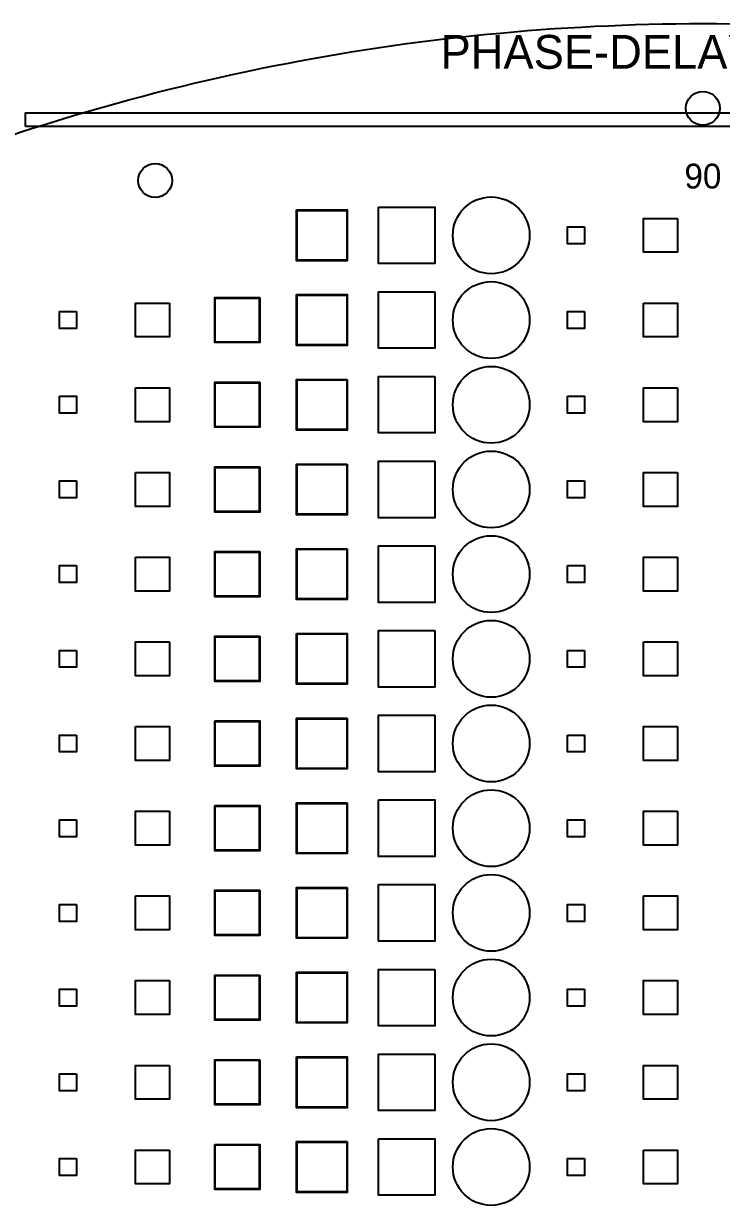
# Model space of a CAD drawing. Header units: millimetres. Extents: x -195 to 195, y -219 to 195.
# Drawn here: x -60.2 to 1.6, y 90.3 to 195 of the extents above; entities that cross this region are included whole.
import ezdxf
from ezdxf.enums import TextEntityAlignment as Align

# ---------------------------------------------------------------- set-up
doc = ezdxf.new("R2010")
doc.units = ezdxf.units.MM
for name, color, linetype in [('DRILL', 6, 'Continuous'), ('M1', 1, 'Continuous'), ('M2', 30, 'Continuous'), ('M3', 5, 'Continuous'), ('M4', 3, 'Continuous'), ('NPTH', 9, 'Continuous'), ('OUTLINE', 7, 'Continuous'), ('SILK_TOP', 7, 'Continuous')]:
    doc.layers.add(name, color=color, linetype=linetype)

msp = doc.modelspace()

# ---------------------------------------------------------------- linework, layer by layer
at = {"layer": 'DRILL'}
for centre in [(-18.75, 176.25), (-18.75, 168.75), (-18.75, 161.25), (-18.75, 153.75), (-18.75, 146.25), (-18.75, 138.75), (-18.75, 131.25), (-18.75, 123.75), (-18.75, 116.25), (-18.75, 108.75), (-18.75, 101.25), (-18.75, 93.75)]:
    msp.add_circle(centre, 3.4, dxfattribs=at)
at = {"layer": 'M1'}
for points in [[(-35.95, 178.45), (-31.55, 178.45), (-31.55, 174.05), (-35.95, 174.05)], [(-28.75, 178.75), (-23.75, 178.75), (-23.75, 173.75), (-28.75, 173.75)], [(-10.5, 177), (-10.5, 175.5), (-12, 175.5), (-12, 177)], [(-2.25, 177.75), (-2.25, 174.75), (-5.25, 174.75), (-5.25, 177.75)], [(-39.3, 170.7), (-39.3, 166.8), (-43.2, 166.8), (-43.2, 170.7)], [(-35.95, 170.95), (-31.55, 170.95), (-31.55, 166.55), (-35.95, 166.55)], [(-23.75, 171.25), (-23.75, 166.25), (-28.75, 166.25), (-28.75, 171.25)], [(-47.25, 170.25), (-47.25, 167.25), (-50.25, 167.25), (-50.25, 170.25)], [(-5.25, 170.25), (-2.25, 170.25), (-2.25, 167.25), (-5.25, 167.25)], [(-55.5, 169.5), (-55.5, 168), (-57, 168), (-57, 169.5)], [(-10.5, 169.5), (-10.5, 168), (-12, 168), (-12, 169.5)], [(-31.55, 163.45), (-31.55, 159.05), (-35.95, 159.05), (-35.95, 163.45)], [(-23.75, 163.75), (-23.75, 158.75), (-28.75, 158.75), (-28.75, 163.75)], [(-50.25, 162.75), (-47.25, 162.75), (-47.25, 159.75), (-50.25, 159.75)], [(-39.3, 163.2), (-39.3, 159.3), (-43.2, 159.3), (-43.2, 163.2)], [(-2.25, 162.75), (-2.25, 159.75), (-5.25, 159.75), (-5.25, 162.75)], [(-57, 162), (-55.5, 162), (-55.5, 160.5), (-57, 160.5)], [(-12, 162), (-10.5, 162), (-10.5, 160.5), (-12, 160.5)], [(-31.55, 155.95), (-31.55, 151.55), (-35.95, 151.55), (-35.95, 155.95)], [(-23.75, 156.25), (-23.75, 151.25), (-28.75, 151.25), (-28.75, 156.25)], [(-50.25, 155.25), (-47.25, 155.25), (-47.25, 152.25), (-50.25, 152.25)], [(-39.3, 155.7), (-39.3, 151.8), (-43.2, 151.8), (-43.2, 155.7)], [(-2.25, 155.25), (-2.25, 152.25), (-5.25, 152.25), (-5.25, 155.25)], [(-55.5, 154.5), (-55.5, 153), (-57, 153), (-57, 154.5)], [(-10.5, 154.5), (-10.5, 153), (-12, 153), (-12, 154.5)], [(-23.75, 148.75), (-23.75, 143.75), (-28.75, 143.75), (-28.75, 148.75)], [(-50.25, 147.75), (-47.25, 147.75), (-47.25, 144.75), (-50.25, 144.75)], [(-39.3, 148.2), (-39.3, 144.3), (-43.2, 144.3), (-43.2, 148.2)], [(-31.55, 148.45), (-31.55, 144.05), (-35.95, 144.05), (-35.95, 148.45)], [(-2.25, 147.75), (-2.25, 144.75), (-5.25, 144.75), (-5.25, 147.75)], [(-55.5, 147), (-55.5, 145.5), (-57, 145.5), (-57, 147)], [(-12, 147), (-10.5, 147), (-10.5, 145.5), (-12, 145.5)], [(-47.25, 140.25), (-47.25, 137.25), (-50.25, 137.25), (-50.25, 140.25)], [(-39.3, 140.7), (-39.3, 136.8), (-43.2, 136.8), (-43.2, 140.7)], [(-35.95, 140.95), (-31.55, 140.95), (-31.55, 136.55), (-35.95, 136.55)], [(-23.75, 141.25), (-23.75, 136.25), (-28.75, 136.25), (-28.75, 141.25)], [(-5.25, 140.25), (-2.25, 140.25), (-2.25, 137.25), (-5.25, 137.25)], [(-55.5, 139.5), (-55.5, 138), (-57, 138), (-57, 139.5)], [(-10.5, 139.5), (-10.5, 138), (-12, 138), (-12, 139.5)], [(-43.2, 133.2), (-39.3, 133.2), (-39.3, 129.3), (-43.2, 129.3)], [(-31.55, 133.45), (-31.55, 129.05), (-35.95, 129.05), (-35.95, 133.45)], [(-23.75, 133.75), (-23.75, 128.75), (-28.75, 128.75), (-28.75, 133.75)], [(-55.5, 132), (-55.5, 130.5), (-57, 130.5), (-57, 132)], [(-50.25, 132.75), (-47.25, 132.75), (-47.25, 129.75), (-50.25, 129.75)], [(-12, 132), (-10.5, 132), (-10.5, 130.5), (-12, 130.5)], [(-2.25, 132.75), (-2.25, 129.75), (-5.25, 129.75), (-5.25, 132.75)], [(-43.2, 125.7), (-39.3, 125.7), (-39.3, 121.8), (-43.2, 121.8)], [(-31.55, 125.95), (-31.55, 121.55), (-35.95, 121.55), (-35.95, 125.95)], [(-28.75, 126.25), (-23.75, 126.25), (-23.75, 121.25), (-28.75, 121.25)], [(-47.25, 125.25), (-47.25, 122.25), (-50.25, 122.25), (-50.25, 125.25)], [(-2.25, 125.25), (-2.25, 122.25), (-5.25, 122.25), (-5.25, 125.25)], [(-55.5, 124.5), (-55.5, 123), (-57, 123), (-57, 124.5)], [(-10.5, 124.5), (-10.5, 123), (-12, 123), (-12, 124.5)], [(-31.55, 118.45), (-31.55, 114.05), (-35.95, 114.05), (-35.95, 118.45)], [(-28.75, 118.75), (-23.75, 118.75), (-23.75, 113.75), (-28.75, 113.75)], [(-50.25, 117.75), (-47.25, 117.75), (-47.25, 114.75), (-50.25, 114.75)], [(-39.3, 118.2), (-39.3, 114.3), (-43.2, 114.3), (-43.2, 118.2)], [(-5.25, 117.75), (-2.25, 117.75), (-2.25, 114.75), (-5.25, 114.75)], [(-55.5, 117), (-55.5, 115.5), (-57, 115.5), (-57, 117)], [(-10.5, 117), (-10.5, 115.5), (-12, 115.5), (-12, 117)], [(-35.95, 110.95), (-31.55, 110.95), (-31.55, 106.55), (-35.95, 106.55)], [(-23.75, 111.25), (-23.75, 106.25), (-28.75, 106.25), (-28.75, 111.25)], [(-47.25, 110.25), (-47.25, 107.25), (-50.25, 107.25), (-50.25, 110.25)], [(-39.3, 110.7), (-39.3, 106.8), (-43.2, 106.8), (-43.2, 110.7)], [(-2.25, 110.25), (-2.25, 107.25), (-5.25, 107.25), (-5.25, 110.25)], [(-55.5, 109.5), (-55.5, 108), (-57, 108), (-57, 109.5)], [(-10.5, 109.5), (-10.5, 108), (-12, 108), (-12, 109.5)], [(-23.75, 103.75), (-23.75, 98.75), (-28.75, 98.75), (-28.75, 103.75)], [(-47.25, 102.75), (-47.25, 99.75), (-50.25, 99.75), (-50.25, 102.75)], [(-39.3, 103.2), (-39.3, 99.3), (-43.2, 99.3), (-43.2, 103.2)], [(-35.95, 103.45), (-31.55, 103.45), (-31.55, 99.05), (-35.95, 99.05)], [(-2.25, 102.75), (-2.25, 99.75), (-5.25, 99.75), (-5.25, 102.75)], [(-55.5, 102), (-55.5, 100.5), (-57, 100.5), (-57, 102)], [(-10.5, 102), (-10.5, 100.5), (-12, 100.5), (-12, 102)], [(-47.25, 95.25), (-47.25, 92.25), (-50.25, 92.25), (-50.25, 95.25)], [(-43.2, 95.7), (-39.3, 95.7), (-39.3, 91.8), (-43.2, 91.8)], [(-31.55, 95.95), (-31.55, 91.55), (-35.95, 91.55), (-35.95, 95.95)], [(-28.75, 96.25), (-23.75, 96.25), (-23.75, 91.25), (-28.75, 91.25)], [(-5.25, 95.25), (-2.25, 95.25), (-2.25, 92.25), (-5.25, 92.25)], [(-55.5, 94.5), (-55.5, 93), (-57, 93), (-57, 94.5)], [(-10.5, 94.5), (-10.5, 93), (-12, 93), (-12, 94.5)]]:
    msp.add_lwpolyline(points, close=True, dxfattribs=at)
at = {"layer": 'M2'}
for points in [[(-36, 178.5), (-31.5, 178.5), (-31.5, 174), (-36, 174)], [(-28.75, 178.75), (-23.75, 178.75), (-23.75, 173.75), (-28.75, 173.75)], [(-10.5, 177), (-10.5, 175.5), (-12, 175.5), (-12, 177)], [(-2.25, 177.75), (-2.25, 174.75), (-5.25, 174.75), (-5.25, 177.75)], [(-39.25, 170.75), (-39.25, 166.75), (-43.25, 166.75), (-43.25, 170.75)], [(-36, 171), (-31.5, 171), (-31.5, 166.5), (-36, 166.5)], [(-23.75, 171.25), (-23.75, 166.25), (-28.75, 166.25), (-28.75, 171.25)], [(-47.25, 170.25), (-47.25, 167.25), (-50.25, 167.25), (-50.25, 170.25)], [(-5.25, 170.25), (-2.25, 170.25), (-2.25, 167.25), (-5.25, 167.25)], [(-55.5, 169.5), (-55.5, 168), (-57, 168), (-57, 169.5)], [(-10.5, 169.5), (-10.5, 168), (-12, 168), (-12, 169.5)], [(-31.5, 163.5), (-31.5, 159), (-36, 159), (-36, 163.5)], [(-23.75, 163.75), (-23.75, 158.75), (-28.75, 158.75), (-28.75, 163.75)], [(-50.25, 162.75), (-47.25, 162.75), (-47.25, 159.75), (-50.25, 159.75)], [(-39.25, 163.25), (-39.25, 159.25), (-43.25, 159.25), (-43.25, 163.25)], [(-2.25, 162.75), (-2.25, 159.75), (-5.25, 159.75), (-5.25, 162.75)], [(-57, 162), (-55.5, 162), (-55.5, 160.5), (-57, 160.5)], [(-12, 162), (-10.5, 162), (-10.5, 160.5), (-12, 160.5)], [(-31.5, 156), (-31.5, 151.5), (-36, 151.5), (-36, 156)], [(-23.75, 156.25), (-23.75, 151.25), (-28.75, 151.25), (-28.75, 156.25)], [(-50.25, 155.25), (-47.25, 155.25), (-47.25, 152.25), (-50.25, 152.25)], [(-39.25, 155.75), (-39.25, 151.75), (-43.25, 151.75), (-43.25, 155.75)], [(-2.25, 155.25), (-2.25, 152.25), (-5.25, 152.25), (-5.25, 155.25)], [(-55.5, 154.5), (-55.5, 153), (-57, 153), (-57, 154.5)], [(-10.5, 154.5), (-10.5, 153), (-12, 153), (-12, 154.5)], [(-23.75, 148.75), (-23.75, 143.75), (-28.75, 143.75), (-28.75, 148.75)], [(-50.25, 147.75), (-47.25, 147.75), (-47.25, 144.75), (-50.25, 144.75)], [(-39.25, 148.25), (-39.25, 144.25), (-43.25, 144.25), (-43.25, 148.25)], [(-31.5, 148.5), (-31.5, 144), (-36, 144), (-36, 148.5)], [(-2.25, 147.75), (-2.25, 144.75), (-5.25, 144.75), (-5.25, 147.75)], [(-55.5, 147), (-55.5, 145.5), (-57, 145.5), (-57, 147)], [(-12, 147), (-10.5, 147), (-10.5, 145.5), (-12, 145.5)], [(-47.25, 140.25), (-47.25, 137.25), (-50.25, 137.25), (-50.25, 140.25)], [(-39.25, 140.75), (-39.25, 136.75), (-43.25, 136.75), (-43.25, 140.75)], [(-36, 141), (-31.5, 141), (-31.5, 136.5), (-36, 136.5)], [(-23.75, 141.25), (-23.75, 136.25), (-28.75, 136.25), (-28.75, 141.25)], [(-5.25, 140.25), (-2.25, 140.25), (-2.25, 137.25), (-5.25, 137.25)], [(-55.5, 139.5), (-55.5, 138), (-57, 138), (-57, 139.5)], [(-10.5, 139.5), (-10.5, 138), (-12, 138), (-12, 139.5)], [(-43.25, 133.25), (-39.25, 133.25), (-39.25, 129.25), (-43.25, 129.25)], [(-31.5, 133.5), (-31.5, 129), (-36, 129), (-36, 133.5)], [(-23.75, 133.75), (-23.75, 128.75), (-28.75, 128.75), (-28.75, 133.75)], [(-55.5, 132), (-55.5, 130.5), (-57, 130.5), (-57, 132)], [(-50.25, 132.75), (-47.25, 132.75), (-47.25, 129.75), (-50.25, 129.75)], [(-12, 132), (-10.5, 132), (-10.5, 130.5), (-12, 130.5)], [(-2.25, 132.75), (-2.25, 129.75), (-5.25, 129.75), (-5.25, 132.75)], [(-43.25, 125.75), (-39.25, 125.75), (-39.25, 121.75), (-43.25, 121.75)], [(-31.5, 126), (-31.5, 121.5), (-36, 121.5), (-36, 126)], [(-28.75, 126.25), (-23.75, 126.25), (-23.75, 121.25), (-28.75, 121.25)], [(-47.25, 125.25), (-47.25, 122.25), (-50.25, 122.25), (-50.25, 125.25)], [(-2.25, 125.25), (-2.25, 122.25), (-5.25, 122.25), (-5.25, 125.25)], [(-55.5, 124.5), (-55.5, 123), (-57, 123), (-57, 124.5)], [(-10.5, 124.5), (-10.5, 123), (-12, 123), (-12, 124.5)], [(-31.5, 118.5), (-31.5, 114), (-36, 114), (-36, 118.5)], [(-28.75, 118.75), (-23.75, 118.75), (-23.75, 113.75), (-28.75, 113.75)], [(-50.25, 117.75), (-47.25, 117.75), (-47.25, 114.75), (-50.25, 114.75)], [(-39.25, 118.25), (-39.25, 114.25), (-43.25, 114.25), (-43.25, 118.25)], [(-5.25, 117.75), (-2.25, 117.75), (-2.25, 114.75), (-5.25, 114.75)], [(-55.5, 117), (-55.5, 115.5), (-57, 115.5), (-57, 117)], [(-10.5, 117), (-10.5, 115.5), (-12, 115.5), (-12, 117)], [(-36, 111), (-31.5, 111), (-31.5, 106.5), (-36, 106.5)], [(-23.75, 111.25), (-23.75, 106.25), (-28.75, 106.25), (-28.75, 111.25)], [(-47.25, 110.25), (-47.25, 107.25), (-50.25, 107.25), (-50.25, 110.25)], [(-39.25, 110.75), (-39.25, 106.75), (-43.25, 106.75), (-43.25, 110.75)], [(-2.25, 110.25), (-2.25, 107.25), (-5.25, 107.25), (-5.25, 110.25)], [(-55.5, 109.5), (-55.5, 108), (-57, 108), (-57, 109.5)], [(-10.5, 109.5), (-10.5, 108), (-12, 108), (-12, 109.5)], [(-23.75, 103.75), (-23.75, 98.75), (-28.75, 98.75), (-28.75, 103.75)], [(-47.25, 102.75), (-47.25, 99.75), (-50.25, 99.75), (-50.25, 102.75)], [(-39.25, 103.25), (-39.25, 99.25), (-43.25, 99.25), (-43.25, 103.25)], [(-36, 103.5), (-31.5, 103.5), (-31.5, 99), (-36, 99)], [(-2.25, 102.75), (-2.25, 99.75), (-5.25, 99.75), (-5.25, 102.75)], [(-55.5, 102), (-55.5, 100.5), (-57, 100.5), (-57, 102)], [(-10.5, 102), (-10.5, 100.5), (-12, 100.5), (-12, 102)], [(-47.25, 95.25), (-47.25, 92.25), (-50.25, 92.25), (-50.25, 95.25)], [(-43.25, 95.75), (-39.25, 95.75), (-39.25, 91.75), (-43.25, 91.75)], [(-31.5, 96), (-31.5, 91.5), (-36, 91.5), (-36, 96)], [(-28.75, 96.25), (-23.75, 96.25), (-23.75, 91.25), (-28.75, 91.25)], [(-5.25, 95.25), (-2.25, 95.25), (-2.25, 92.25), (-5.25, 92.25)], [(-55.5, 94.5), (-55.5, 93), (-57, 93), (-57, 94.5)], [(-10.5, 94.5), (-10.5, 93), (-12, 93), (-12, 94.5)]]:
    msp.add_lwpolyline(points, close=True, dxfattribs=at)
at = {"layer": 'M3'}
for points in [[(-35.95, 178.45), (-31.55, 178.45), (-31.55, 174.05), (-35.95, 174.05)], [(-28.75, 178.75), (-23.75, 178.75), (-23.75, 173.75), (-28.75, 173.75)], [(-10.5, 177), (-10.5, 175.5), (-12, 175.5), (-12, 177)], [(-2.25, 177.75), (-2.25, 174.75), (-5.25, 174.75), (-5.25, 177.75)], [(-39.3, 170.7), (-39.3, 166.8), (-43.2, 166.8), (-43.2, 170.7)], [(-35.95, 170.95), (-31.55, 170.95), (-31.55, 166.55), (-35.95, 166.55)], [(-23.75, 171.25), (-23.75, 166.25), (-28.75, 166.25), (-28.75, 171.25)], [(-47.25, 170.25), (-47.25, 167.25), (-50.25, 167.25), (-50.25, 170.25)], [(-5.25, 170.25), (-2.25, 170.25), (-2.25, 167.25), (-5.25, 167.25)], [(-55.5, 169.5), (-55.5, 168), (-57, 168), (-57, 169.5)], [(-10.5, 169.5), (-10.5, 168), (-12, 168), (-12, 169.5)], [(-31.55, 163.45), (-31.55, 159.05), (-35.95, 159.05), (-35.95, 163.45)], [(-23.75, 163.75), (-23.75, 158.75), (-28.75, 158.75), (-28.75, 163.75)], [(-50.25, 162.75), (-47.25, 162.75), (-47.25, 159.75), (-50.25, 159.75)], [(-39.3, 163.2), (-39.3, 159.3), (-43.2, 159.3), (-43.2, 163.2)], [(-2.25, 162.75), (-2.25, 159.75), (-5.25, 159.75), (-5.25, 162.75)], [(-57, 162), (-55.5, 162), (-55.5, 160.5), (-57, 160.5)], [(-12, 162), (-10.5, 162), (-10.5, 160.5), (-12, 160.5)], [(-31.55, 155.95), (-31.55, 151.55), (-35.95, 151.55), (-35.95, 155.95)], [(-23.75, 156.25), (-23.75, 151.25), (-28.75, 151.25), (-28.75, 156.25)], [(-50.25, 155.25), (-47.25, 155.25), (-47.25, 152.25), (-50.25, 152.25)], [(-39.3, 155.7), (-39.3, 151.8), (-43.2, 151.8), (-43.2, 155.7)], [(-2.25, 155.25), (-2.25, 152.25), (-5.25, 152.25), (-5.25, 155.25)], [(-55.5, 154.5), (-55.5, 153), (-57, 153), (-57, 154.5)], [(-10.5, 154.5), (-10.5, 153), (-12, 153), (-12, 154.5)], [(-23.75, 148.75), (-23.75, 143.75), (-28.75, 143.75), (-28.75, 148.75)], [(-50.25, 147.75), (-47.25, 147.75), (-47.25, 144.75), (-50.25, 144.75)], [(-39.3, 148.2), (-39.3, 144.3), (-43.2, 144.3), (-43.2, 148.2)], [(-31.55, 148.45), (-31.55, 144.05), (-35.95, 144.05), (-35.95, 148.45)], [(-2.25, 147.75), (-2.25, 144.75), (-5.25, 144.75), (-5.25, 147.75)], [(-55.5, 147), (-55.5, 145.5), (-57, 145.5), (-57, 147)], [(-12, 147), (-10.5, 147), (-10.5, 145.5), (-12, 145.5)], [(-47.25, 140.25), (-47.25, 137.25), (-50.25, 137.25), (-50.25, 140.25)], [(-39.3, 140.7), (-39.3, 136.8), (-43.2, 136.8), (-43.2, 140.7)], [(-35.95, 140.95), (-31.55, 140.95), (-31.55, 136.55), (-35.95, 136.55)], [(-23.75, 141.25), (-23.75, 136.25), (-28.75, 136.25), (-28.75, 141.25)], [(-5.25, 140.25), (-2.25, 140.25), (-2.25, 137.25), (-5.25, 137.25)], [(-55.5, 139.5), (-55.5, 138), (-57, 138), (-57, 139.5)], [(-10.5, 139.5), (-10.5, 138), (-12, 138), (-12, 139.5)], [(-43.2, 133.2), (-39.3, 133.2), (-39.3, 129.3), (-43.2, 129.3)], [(-31.55, 133.45), (-31.55, 129.05), (-35.95, 129.05), (-35.95, 133.45)], [(-23.75, 133.75), (-23.75, 128.75), (-28.75, 128.75), (-28.75, 133.75)], [(-55.5, 132), (-55.5, 130.5), (-57, 130.5), (-57, 132)], [(-50.25, 132.75), (-47.25, 132.75), (-47.25, 129.75), (-50.25, 129.75)], [(-12, 132), (-10.5, 132), (-10.5, 130.5), (-12, 130.5)], [(-2.25, 132.75), (-2.25, 129.75), (-5.25, 129.75), (-5.25, 132.75)], [(-43.2, 125.7), (-39.3, 125.7), (-39.3, 121.8), (-43.2, 121.8)], [(-31.55, 125.95), (-31.55, 121.55), (-35.95, 121.55), (-35.95, 125.95)], [(-28.75, 126.25), (-23.75, 126.25), (-23.75, 121.25), (-28.75, 121.25)], [(-47.25, 125.25), (-47.25, 122.25), (-50.25, 122.25), (-50.25, 125.25)], [(-2.25, 125.25), (-2.25, 122.25), (-5.25, 122.25), (-5.25, 125.25)], [(-55.5, 124.5), (-55.5, 123), (-57, 123), (-57, 124.5)], [(-10.5, 124.5), (-10.5, 123), (-12, 123), (-12, 124.5)], [(-31.55, 118.45), (-31.55, 114.05), (-35.95, 114.05), (-35.95, 118.45)], [(-28.75, 118.75), (-23.75, 118.75), (-23.75, 113.75), (-28.75, 113.75)], [(-50.25, 117.75), (-47.25, 117.75), (-47.25, 114.75), (-50.25, 114.75)], [(-39.3, 118.2), (-39.3, 114.3), (-43.2, 114.3), (-43.2, 118.2)], [(-5.25, 117.75), (-2.25, 117.75), (-2.25, 114.75), (-5.25, 114.75)], [(-55.5, 117), (-55.5, 115.5), (-57, 115.5), (-57, 117)], [(-10.5, 117), (-10.5, 115.5), (-12, 115.5), (-12, 117)], [(-35.95, 110.95), (-31.55, 110.95), (-31.55, 106.55), (-35.95, 106.55)], [(-23.75, 111.25), (-23.75, 106.25), (-28.75, 106.25), (-28.75, 111.25)], [(-47.25, 110.25), (-47.25, 107.25), (-50.25, 107.25), (-50.25, 110.25)], [(-39.3, 110.7), (-39.3, 106.8), (-43.2, 106.8), (-43.2, 110.7)], [(-2.25, 110.25), (-2.25, 107.25), (-5.25, 107.25), (-5.25, 110.25)], [(-55.5, 109.5), (-55.5, 108), (-57, 108), (-57, 109.5)], [(-10.5, 109.5), (-10.5, 108), (-12, 108), (-12, 109.5)], [(-23.75, 103.75), (-23.75, 98.75), (-28.75, 98.75), (-28.75, 103.75)], [(-47.25, 102.75), (-47.25, 99.75), (-50.25, 99.75), (-50.25, 102.75)], [(-39.3, 103.2), (-39.3, 99.3), (-43.2, 99.3), (-43.2, 103.2)], [(-35.95, 103.45), (-31.55, 103.45), (-31.55, 99.05), (-35.95, 99.05)], [(-2.25, 102.75), (-2.25, 99.75), (-5.25, 99.75), (-5.25, 102.75)], [(-55.5, 102), (-55.5, 100.5), (-57, 100.5), (-57, 102)], [(-10.5, 102), (-10.5, 100.5), (-12, 100.5), (-12, 102)], [(-47.25, 95.25), (-47.25, 92.25), (-50.25, 92.25), (-50.25, 95.25)], [(-43.2, 95.7), (-39.3, 95.7), (-39.3, 91.8), (-43.2, 91.8)], [(-31.55, 95.95), (-31.55, 91.55), (-35.95, 91.55), (-35.95, 95.95)], [(-28.75, 96.25), (-23.75, 96.25), (-23.75, 91.25), (-28.75, 91.25)], [(-5.25, 95.25), (-2.25, 95.25), (-2.25, 92.25), (-5.25, 92.25)], [(-55.5, 94.5), (-55.5, 93), (-57, 93), (-57, 94.5)], [(-10.5, 94.5), (-10.5, 93), (-12, 93), (-12, 94.5)]]:
    msp.add_lwpolyline(points, close=True, dxfattribs=at)
at = {"layer": 'M4'}
for points in [[(-36, 178.5), (-31.5, 178.5), (-31.5, 174), (-36, 174)], [(-28.75, 178.75), (-23.75, 178.75), (-23.75, 173.75), (-28.75, 173.75)], [(-10.5, 177), (-10.5, 175.5), (-12, 175.5), (-12, 177)], [(-2.25, 177.75), (-2.25, 174.75), (-5.25, 174.75), (-5.25, 177.75)], [(-39.25, 170.75), (-39.25, 166.75), (-43.25, 166.75), (-43.25, 170.75)], [(-36, 171), (-31.5, 171), (-31.5, 166.5), (-36, 166.5)], [(-23.75, 171.25), (-23.75, 166.25), (-28.75, 166.25), (-28.75, 171.25)], [(-47.25, 170.25), (-47.25, 167.25), (-50.25, 167.25), (-50.25, 170.25)], [(-5.25, 170.25), (-2.25, 170.25), (-2.25, 167.25), (-5.25, 167.25)], [(-55.5, 169.5), (-55.5, 168), (-57, 168), (-57, 169.5)], [(-10.5, 169.5), (-10.5, 168), (-12, 168), (-12, 169.5)], [(-31.5, 163.5), (-31.5, 159), (-36, 159), (-36, 163.5)], [(-23.75, 163.75), (-23.75, 158.75), (-28.75, 158.75), (-28.75, 163.75)], [(-50.25, 162.75), (-47.25, 162.75), (-47.25, 159.75), (-50.25, 159.75)], [(-39.25, 163.25), (-39.25, 159.25), (-43.25, 159.25), (-43.25, 163.25)], [(-2.25, 162.75), (-2.25, 159.75), (-5.25, 159.75), (-5.25, 162.75)], [(-57, 162), (-55.5, 162), (-55.5, 160.5), (-57, 160.5)], [(-12, 162), (-10.5, 162), (-10.5, 160.5), (-12, 160.5)], [(-31.5, 156), (-31.5, 151.5), (-36, 151.5), (-36, 156)], [(-23.75, 156.25), (-23.75, 151.25), (-28.75, 151.25), (-28.75, 156.25)], [(-50.25, 155.25), (-47.25, 155.25), (-47.25, 152.25), (-50.25, 152.25)], [(-39.25, 155.75), (-39.25, 151.75), (-43.25, 151.75), (-43.25, 155.75)], [(-2.25, 155.25), (-2.25, 152.25), (-5.25, 152.25), (-5.25, 155.25)], [(-55.5, 154.5), (-55.5, 153), (-57, 153), (-57, 154.5)], [(-10.5, 154.5), (-10.5, 153), (-12, 153), (-12, 154.5)], [(-23.75, 148.75), (-23.75, 143.75), (-28.75, 143.75), (-28.75, 148.75)], [(-50.25, 147.75), (-47.25, 147.75), (-47.25, 144.75), (-50.25, 144.75)], [(-39.25, 148.25), (-39.25, 144.25), (-43.25, 144.25), (-43.25, 148.25)], [(-31.5, 148.5), (-31.5, 144), (-36, 144), (-36, 148.5)], [(-2.25, 147.75), (-2.25, 144.75), (-5.25, 144.75), (-5.25, 147.75)], [(-55.5, 147), (-55.5, 145.5), (-57, 145.5), (-57, 147)], [(-12, 147), (-10.5, 147), (-10.5, 145.5), (-12, 145.5)], [(-47.25, 140.25), (-47.25, 137.25), (-50.25, 137.25), (-50.25, 140.25)], [(-39.25, 140.75), (-39.25, 136.75), (-43.25, 136.75), (-43.25, 140.75)], [(-36, 141), (-31.5, 141), (-31.5, 136.5), (-36, 136.5)], [(-23.75, 141.25), (-23.75, 136.25), (-28.75, 136.25), (-28.75, 141.25)], [(-5.25, 140.25), (-2.25, 140.25), (-2.25, 137.25), (-5.25, 137.25)], [(-55.5, 139.5), (-55.5, 138), (-57, 138), (-57, 139.5)], [(-10.5, 139.5), (-10.5, 138), (-12, 138), (-12, 139.5)], [(-43.25, 133.25), (-39.25, 133.25), (-39.25, 129.25), (-43.25, 129.25)], [(-31.5, 133.5), (-31.5, 129), (-36, 129), (-36, 133.5)], [(-23.75, 133.75), (-23.75, 128.75), (-28.75, 128.75), (-28.75, 133.75)], [(-55.5, 132), (-55.5, 130.5), (-57, 130.5), (-57, 132)], [(-50.25, 132.75), (-47.25, 132.75), (-47.25, 129.75), (-50.25, 129.75)], [(-12, 132), (-10.5, 132), (-10.5, 130.5), (-12, 130.5)], [(-2.25, 132.75), (-2.25, 129.75), (-5.25, 129.75), (-5.25, 132.75)], [(-43.25, 125.75), (-39.25, 125.75), (-39.25, 121.75), (-43.25, 121.75)], [(-31.5, 126), (-31.5, 121.5), (-36, 121.5), (-36, 126)], [(-28.75, 126.25), (-23.75, 126.25), (-23.75, 121.25), (-28.75, 121.25)], [(-47.25, 125.25), (-47.25, 122.25), (-50.25, 122.25), (-50.25, 125.25)], [(-2.25, 125.25), (-2.25, 122.25), (-5.25, 122.25), (-5.25, 125.25)], [(-55.5, 124.5), (-55.5, 123), (-57, 123), (-57, 124.5)], [(-10.5, 124.5), (-10.5, 123), (-12, 123), (-12, 124.5)], [(-31.5, 118.5), (-31.5, 114), (-36, 114), (-36, 118.5)], [(-28.75, 118.75), (-23.75, 118.75), (-23.75, 113.75), (-28.75, 113.75)], [(-50.25, 117.75), (-47.25, 117.75), (-47.25, 114.75), (-50.25, 114.75)], [(-39.25, 118.25), (-39.25, 114.25), (-43.25, 114.25), (-43.25, 118.25)], [(-5.25, 117.75), (-2.25, 117.75), (-2.25, 114.75), (-5.25, 114.75)], [(-55.5, 117), (-55.5, 115.5), (-57, 115.5), (-57, 117)], [(-10.5, 117), (-10.5, 115.5), (-12, 115.5), (-12, 117)], [(-36, 111), (-31.5, 111), (-31.5, 106.5), (-36, 106.5)], [(-23.75, 111.25), (-23.75, 106.25), (-28.75, 106.25), (-28.75, 111.25)], [(-47.25, 110.25), (-47.25, 107.25), (-50.25, 107.25), (-50.25, 110.25)], [(-39.25, 110.75), (-39.25, 106.75), (-43.25, 106.75), (-43.25, 110.75)], [(-2.25, 110.25), (-2.25, 107.25), (-5.25, 107.25), (-5.25, 110.25)], [(-55.5, 109.5), (-55.5, 108), (-57, 108), (-57, 109.5)], [(-10.5, 109.5), (-10.5, 108), (-12, 108), (-12, 109.5)], [(-23.75, 103.75), (-23.75, 98.75), (-28.75, 98.75), (-28.75, 103.75)], [(-47.25, 102.75), (-47.25, 99.75), (-50.25, 99.75), (-50.25, 102.75)], [(-39.25, 103.25), (-39.25, 99.25), (-43.25, 99.25), (-43.25, 103.25)], [(-36, 103.5), (-31.5, 103.5), (-31.5, 99), (-36, 99)], [(-2.25, 102.75), (-2.25, 99.75), (-5.25, 99.75), (-5.25, 102.75)], [(-55.5, 102), (-55.5, 100.5), (-57, 100.5), (-57, 102)], [(-10.5, 102), (-10.5, 100.5), (-12, 100.5), (-12, 102)], [(-47.25, 95.25), (-47.25, 92.25), (-50.25, 92.25), (-50.25, 95.25)], [(-43.25, 95.75), (-39.25, 95.75), (-39.25, 91.75), (-43.25, 91.75)], [(-31.5, 96), (-31.5, 91.5), (-36, 91.5), (-36, 96)], [(-28.75, 96.25), (-23.75, 96.25), (-23.75, 91.25), (-28.75, 91.25)], [(-5.25, 95.25), (-2.25, 95.25), (-2.25, 92.25), (-5.25, 92.25)], [(-55.5, 94.5), (-55.5, 93), (-57, 93), (-57, 94.5)], [(-10.5, 94.5), (-10.5, 93), (-12, 93), (-12, 94.5)]]:
    msp.add_lwpolyline(points, close=True, dxfattribs=at)
at = {"layer": 'NPTH'}
for centre in [(0, 187.5), (-48.53, 181.11)]:
    msp.add_circle(centre, 1.5, dxfattribs=at)
at = {"layer": 'OUTLINE'}
msp.add_lwpolyline([(-61.17, 185.16), (-60.03, 185.53), (-58.89, 185.89), (-57.75, 186.25), (-56.61, 186.6), (-55.46, 186.95), (-54.31, 187.28), (-53.16, 187.61), (-52.01, 187.94), (-50.85, 188.25), (-49.7, 188.56), (-48.54, 188.86), (-47.38, 189.16), (-46.22, 189.44), (-45.06, 189.72), (-43.89, 190), (-42.72, 190.26), (-41.56, 190.52), (-40.39, 190.77), (-39.22, 191.02), (-38.04, 191.25), (-36.87, 191.48), (-35.69, 191.71), (-34.52, 191.92), (-33.34, 192.13), (-32.16, 192.33), (-30.98, 192.52), (-29.8, 192.71), (-28.61, 192.89), (-27.43, 193.06), (-26.24, 193.23), (-25.06, 193.38), (-23.87, 193.53), (-22.68, 193.68), (-21.49, 193.81), (-20.3, 193.94), (-19.11, 194.06), (-17.92, 194.17), (-16.73, 194.28), (-15.54, 194.38), (-14.35, 194.47), (-13.15, 194.56), (-11.96, 194.63), (-10.76, 194.7), (-9.57, 194.77), (-8.37, 194.82), (-7.18, 194.87), (-5.98, 194.91), (-4.79, 194.94), (-3.59, 194.97), (-2.39, 194.99), (-1.2, 195), (0, 195), (1.2, 195), (2.39, 194.99)], dxfattribs=at)
at = {"layer": 'SILK_TOP'}
msp.add_lwpolyline([(-60, 185.9), (-60, 187.1), (55, 187.1), (55, 188.7), (60, 186.5), (55, 184.3), (55, 185.9)], close=True, dxfattribs=at)

# ---------------------------------------------------------------- texts
for s, height, p in [('PHASE-DELAY AXIS (+x)', 3, (0, 192.5)), ('90', 2.2, (0, 181.5))]:
    msp.add_text(s, height=height, dxfattribs=at).set_placement(p, align=Align.MIDDLE_CENTER)

doc.saveas('drawing.dxf')
